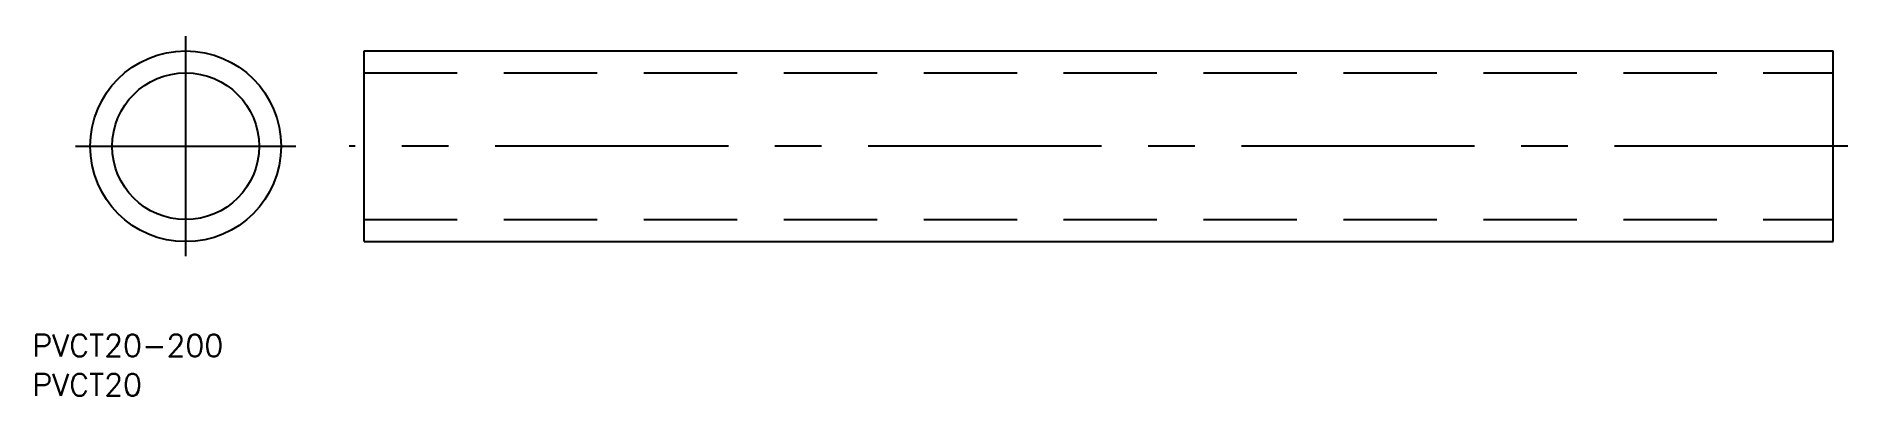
# Model space of a CAD drawing. Extents: x -20 to 226, y -34 to 15.
import ezdxf

# ---------------------------------------------------------------- set-up
doc = ezdxf.new("R2010")
doc.units = 0
doc.linetypes.add('CENTER', pattern=[50.8, 31.75, -6.35, 6.35, -6.35])
doc.linetypes.add('DASHED', pattern=[19.05, 12.7, -6.35])
doc.layers.get('0').update_dxf_attribs({"linetype": 'CONTINUOUS'})
doc.layers.add('CENTER', color=1, linetype='CENTER')
doc.styles.get("Standard").update_dxf_attribs({"font": 'txt.shx', "height": 3, "bigfont": 'bigfont.shx'})

msp = doc.modelspace()

# ---------------------------------------------------------------- linework, layer by layer
at = {"color": 7, "linetype": 'CONTINUOUS'}
for p, q in [((24.28, -13), (24.28, 13)), ((24.28, 13), (224.28, 13)), ((224.28, -13), (224.28, 13)), ((24.28, -13), (224.28, -13))]:
    msp.add_line(p, q, dxfattribs=at)
at = {"color": 3, "linetype": 'DASHED'}
for p, q in [((24.28, 10), (224.28, 10)), ((24.28, -10), (224.28, -10))]:
    msp.add_line(p, q, dxfattribs=at)
at = {"color": 7, "linetype": 'CONTINUOUS'}
for radius in [13, 10]:
    msp.add_circle((0, 0), radius, dxfattribs=at)
at = {"layer": 'CENTER', "color": 1, "linetype": 'CENTER'}
for p, q in [((0, 15), (0, -15)), ((-15, 0), (15, 0)), ((226.28, 0), (22.28, 0))]:
    msp.add_line(p, q, dxfattribs=at)

# ---------------------------------------------------------------- texts
at = {"color": 7, "linetype": 'CONTINUOUS'}
for s, p in [('PVCT20-200', (-20.86, -28.66)), ('PVCT20', (-20.86, -34.01))]:
    msp.add_text(s, height=3, dxfattribs=at).set_placement(p)

doc.saveas('drawing.dxf')
